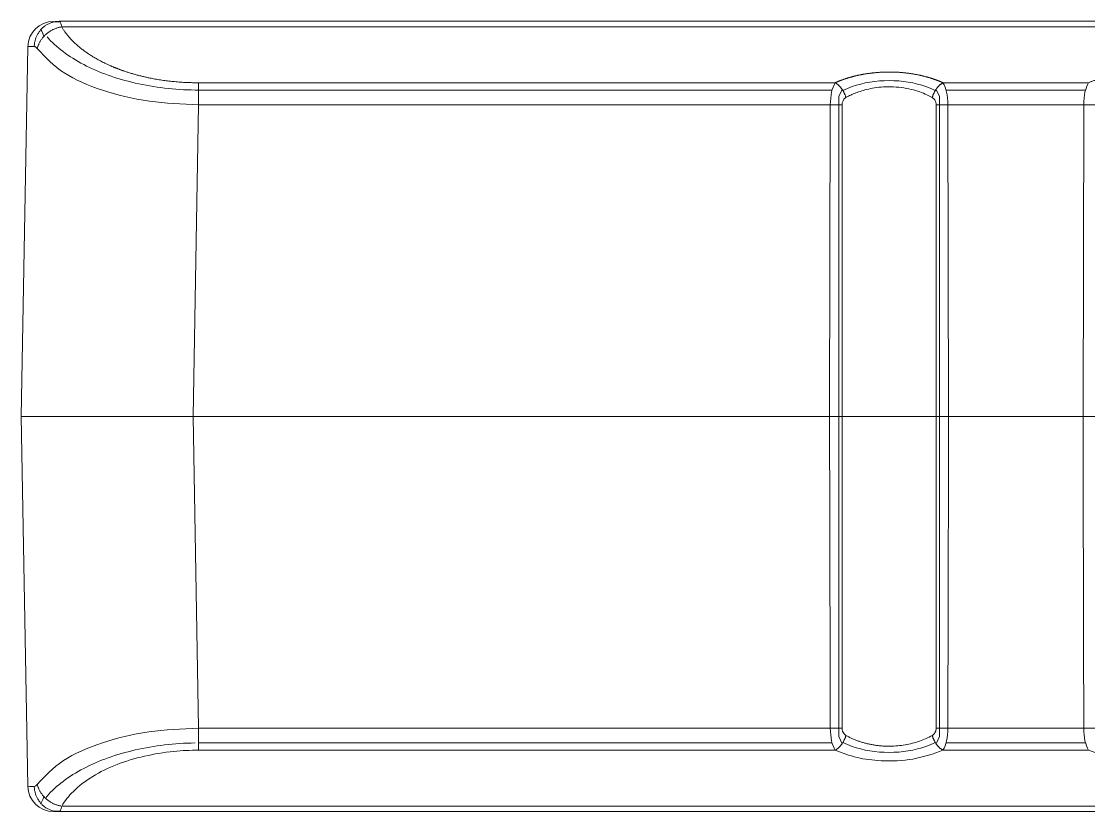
# Model space of a CAD drawing. Extents: x -778 to -614, y -2061 to -1833.
# Drawn here: x -743.9 to -731.42, y -1989.25 to -1980.01 of the extents above; entities that cross this region are included whole.
import ezdxf

# ---------------------------------------------------------------- set-up
doc = ezdxf.new("R2010")
doc.units = 0
doc.header["$MEASUREMENT"] = 0
doc.layers.add('3', color=7, linetype='Continuous')

msp = doc.modelspace()

# ---------------------------------------------------------------- linework, layer by layer
at = {"layer": '3', "color": 213, "linetype": 'Continuous', "lineweight": 0}
for p, q in [((-709.985, -1980.008), (-743.459, -1980.008)), ((-743.459, -1980.008), (-743.452, -1980.013)), ((-743.825, -1980.305), (-743.901, -1984.631)), ((-743.825, -1988.958), (-743.901, -1984.631)), ((-741.891, -1984.631), (-743.901, -1984.631)), ((-741.891, -1984.631), (-743.901, -1984.631)), ((-741.891, -1984.631), (-734.447, -1984.631)), ((-741.891, -1984.631), (-734.447, -1984.631)), ((-734.3, -1984.631), (-734.447, -1984.631)), ((-734.3, -1984.631), (-734.447, -1984.631)), ((-733.054, -1984.631), (-733.201, -1984.631)), ((-733.054, -1984.631), (-733.201, -1984.631)), ((-733.054, -1984.631), (-731.482, -1984.631)), ((-733.054, -1984.631), (-731.482, -1984.631)), ((-731.335, -1984.631), (-731.482, -1984.631)), ((-731.335, -1984.631), (-731.482, -1984.631)), ((-743.459, -1989.254), (-743.453, -1989.251)), ((-709.985, -1989.254), (-743.459, -1989.254))]:
    msp.add_line(p, q, dxfattribs=at)
at = {"layer": '3', "color": 18, "linetype": 'Continuous', "lineweight": 0}
for p, q in [((-709.985, -1980.074), (-743.429, -1980.074)), ((-741.827, -1980.727), (-734.381, -1980.727)), ((-741.824, -1980.812), (-734.418, -1980.812)), ((-734.339, -1980.888), (-734.3, -1980.804)), ((-733.201, -1980.804), (-733.162, -1980.888)), ((-733.12, -1980.727), (-731.416, -1980.727)), ((-733.083, -1980.812), (-731.453, -1980.812)), ((-734.34, -1984.631), (-734.339, -1980.888)), ((-733.162, -1980.888), (-733.161, -1984.631)), ((-741.827, -1980.985), (-741.891, -1984.631)), ((-741.827, -1980.985), (-734.438, -1980.985)), ((-734.447, -1984.631), (-734.438, -1980.985)), ((-733.063, -1980.985), (-733.054, -1984.631)), ((-733.063, -1980.985), (-731.473, -1980.985)), ((-731.482, -1984.631), (-731.473, -1980.985)), ((-741.827, -1988.278), (-741.891, -1984.631)), ((-734.339, -1988.374), (-734.34, -1984.631)), ((-733.161, -1984.631), (-733.161, -1988.374)), ((-741.827, -1988.278), (-734.438, -1988.278)), ((-733.063, -1988.278), (-731.473, -1988.278)), ((-734.418, -1988.451), (-741.824, -1988.451)), ((-734.339, -1988.374), (-734.3, -1988.459)), ((-733.201, -1988.459), (-733.161, -1988.374)), ((-731.453, -1988.451), (-733.083, -1988.451)), ((-741.827, -1988.535), (-734.381, -1988.535)), ((-733.12, -1988.535), (-731.416, -1988.535)), ((-709.985, -1989.189), (-743.429, -1989.189))]:
    msp.add_line(p, q, dxfattribs=at)
at = {"layer": '3', "color": 213, "linetype": 'Continuous', "lineweight": 0}
for points in [[(-743.459, -1980.008, 0), (-743.468, -1980.009, 0), (-743.477, -1980.009, 0), (-743.486, -1980.01, 0), (-743.495, -1980.011, 0), (-743.504, -1980.012, 0), (-743.513, -1980.014, 0), (-743.522, -1980.015, 0), (-743.53, -1980.018, 0), (-743.539, -1980.02, 0), (-743.548, -1980.023, 0), (-743.556, -1980.026, 0), (-743.565, -1980.029, 0), (-743.573, -1980.033, 0), (-743.581, -1980.036, 0), (-743.589, -1980.04, 0), (-743.597, -1980.045, 0), (-743.605, -1980.049, 0), (-743.613, -1980.054, 0), (-743.62, -1980.059, 0), (-743.628, -1980.064, 0), (-743.635, -1980.07, 0), (-743.642, -1980.076, 0), (-743.649, -1980.082, 0), (-743.656, -1980.088, 0), (-743.662, -1980.094, 0), (-743.668, -1980.101, 0), (-743.675, -1980.108, 0), (-743.681, -1980.115, 0), (-743.686, -1980.122, 0), (-743.692, -1980.13, 0), (-743.697, -1980.137, 0), (-743.702, -1980.145, 0), (-743.707, -1980.153, 0), (-743.711, -1980.161, 0), (-743.716, -1980.169, 0), (-743.72, -1980.177, 0), (-743.724, -1980.186, 0), (-743.727, -1980.194, 0), (-743.73, -1980.203, 0), (-743.734, -1980.212, 0), (-743.736, -1980.221, 0), (-743.739, -1980.23, 0), (-743.741, -1980.239, 0), (-743.743, -1980.248, 0), (-743.745, -1980.257, 0), (-743.746, -1980.266, 0), (-743.747, -1980.275, 0), (-743.748, -1980.285, 0), (-743.749, -1980.294, 0)], [(-743.429, -1980.074, 0), (-743.437, -1980.075, 0), (-743.445, -1980.076, 0), (-743.453, -1980.078, 0), (-743.461, -1980.08, 0), (-743.469, -1980.082, 0), (-743.477, -1980.084, 0), (-743.484, -1980.087, 0), (-743.492, -1980.089, 0), (-743.5, -1980.092, 0), (-743.508, -1980.095, 0), (-743.516, -1980.098, 0), (-743.523, -1980.102, 0), (-743.531, -1980.105, 0), (-743.538, -1980.109, 0), (-743.546, -1980.113, 0), (-743.553, -1980.117, 0), (-743.56, -1980.121, 0), (-743.567, -1980.126, 0), (-743.574, -1980.13, 0), (-743.581, -1980.135, 0), (-743.588, -1980.14, 0), (-743.594, -1980.145, 0), (-743.601, -1980.15, 0), (-743.607, -1980.155, 0), (-743.614, -1980.161, 0), (-743.62, -1980.167, 0), (-743.626, -1980.172, 0), (-743.631, -1980.178, 0), (-743.637, -1980.184, 0), (-743.643, -1980.19, 0), (-743.648, -1980.196, 0), (-743.653, -1980.203, 0), (-743.658, -1980.209, 0), (-743.663, -1980.216, 0), (-743.667, -1980.222, 0), (-743.672, -1980.229, 0), (-743.676, -1980.236, 0), (-743.68, -1980.243, 0), (-743.684, -1980.25, 0), (-743.688, -1980.257, 0), (-743.691, -1980.264, 0), (-743.695, -1980.271, 0), (-743.698, -1980.278, 0), (-743.7, -1980.285, 0), (-743.703, -1980.293, 0), (-743.706, -1980.3, 0), (-743.708, -1980.307, 0), (-743.71, -1980.315, 0), (-743.712, -1980.322, 0)], [(-734.255, -1980.9, 0), (-734.256, -1980.896, 0), (-734.257, -1980.891, 0), (-734.259, -1980.887, 0), (-734.26, -1980.883, 0), (-734.262, -1980.878, 0), (-734.264, -1980.874, 0), (-734.265, -1980.869, 0), (-734.267, -1980.865, 0), (-734.269, -1980.861, 0), (-734.271, -1980.856, 0), (-734.273, -1980.852, 0), (-734.275, -1980.848, 0), (-734.277, -1980.844, 0), (-734.279, -1980.84, 0), (-734.281, -1980.835, 0), (-734.283, -1980.831, 0), (-734.285, -1980.827, 0), (-734.288, -1980.823, 0), (-734.29, -1980.819, 0), (-734.292, -1980.815, 0), (-734.295, -1980.811, 0), (-734.297, -1980.807, 0), (-734.3, -1980.804, 0), (-734.303, -1980.8, 0), (-734.305, -1980.796, 0), (-734.308, -1980.793, 0), (-734.311, -1980.789, 0), (-734.313, -1980.786, 0), (-734.316, -1980.782, 0), (-734.319, -1980.779, 0), (-734.322, -1980.775, 0), (-734.325, -1980.772, 0), (-734.328, -1980.769, 0), (-734.331, -1980.766, 0), (-734.334, -1980.763, 0), (-734.337, -1980.76, 0), (-734.34, -1980.757, 0), (-734.343, -1980.754, 0), (-734.346, -1980.752, 0), (-734.349, -1980.749, 0), (-734.352, -1980.746, 0), (-734.355, -1980.744, 0), (-734.358, -1980.742, 0), (-734.362, -1980.739, 0), (-734.365, -1980.737, 0), (-734.368, -1980.735, 0), (-734.371, -1980.733, 0), (-734.374, -1980.731, 0), (-734.377, -1980.729, 0)], [(-733.12, -1980.727, 0), (-733.123, -1980.729, 0), (-733.126, -1980.731, 0), (-733.129, -1980.733, 0), (-733.133, -1980.735, 0), (-733.136, -1980.737, 0), (-733.139, -1980.739, 0), (-733.142, -1980.742, 0), (-733.145, -1980.744, 0), (-733.148, -1980.746, 0), (-733.152, -1980.749, 0), (-733.155, -1980.752, 0), (-733.158, -1980.754, 0), (-733.161, -1980.757, 0), (-733.164, -1980.76, 0), (-733.167, -1980.763, 0), (-733.17, -1980.766, 0), (-733.173, -1980.769, 0), (-733.176, -1980.772, 0), (-733.179, -1980.775, 0), (-733.181, -1980.779, 0), (-733.184, -1980.782, 0), (-733.187, -1980.786, 0), (-733.19, -1980.789, 0), (-733.193, -1980.793, 0), (-733.195, -1980.796, 0), (-733.198, -1980.8, 0), (-733.201, -1980.804, 0), (-733.203, -1980.807, 0), (-733.206, -1980.811, 0), (-733.208, -1980.815, 0), (-733.21, -1980.819, 0), (-733.213, -1980.823, 0), (-733.215, -1980.827, 0), (-733.217, -1980.831, 0), (-733.22, -1980.835, 0), (-733.222, -1980.84, 0), (-733.224, -1980.844, 0), (-733.226, -1980.848, 0), (-733.228, -1980.852, 0), (-733.23, -1980.856, 0), (-733.232, -1980.861, 0), (-733.234, -1980.865, 0), (-733.235, -1980.869, 0), (-733.237, -1980.874, 0), (-733.239, -1980.878, 0), (-733.24, -1980.883, 0), (-733.242, -1980.887, 0), (-733.243, -1980.891, 0), (-733.244, -1980.896, 0)], [(-734.381, -1988.535, 0), (-734.377, -1988.534, 0), (-734.374, -1988.532, 0), (-734.371, -1988.53, 0), (-734.368, -1988.528, 0), (-734.365, -1988.526, 0), (-734.362, -1988.524, 0), (-734.358, -1988.521, 0), (-734.355, -1988.519, 0), (-734.352, -1988.516, 0), (-734.349, -1988.514, 0), (-734.346, -1988.511, 0), (-734.343, -1988.509, 0), (-734.34, -1988.506, 0), (-734.337, -1988.503, 0), (-734.334, -1988.5, 0), (-734.331, -1988.497, 0), (-734.328, -1988.494, 0), (-734.325, -1988.491, 0), (-734.322, -1988.487, 0), (-734.319, -1988.484, 0), (-734.316, -1988.481, 0), (-734.313, -1988.477, 0), (-734.311, -1988.474, 0), (-734.308, -1988.47, 0), (-734.305, -1988.467, 0), (-734.303, -1988.463, 0), (-734.3, -1988.459, 0), (-734.297, -1988.455, 0), (-734.295, -1988.451, 0), (-734.292, -1988.448, 0), (-734.29, -1988.444, 0), (-734.288, -1988.44, 0), (-734.285, -1988.436, 0), (-734.283, -1988.432, 0), (-734.281, -1988.427, 0), (-734.279, -1988.423, 0), (-734.277, -1988.419, 0), (-734.275, -1988.415, 0), (-734.273, -1988.411, 0), (-734.271, -1988.406, 0), (-734.269, -1988.402, 0), (-734.267, -1988.398, 0), (-734.265, -1988.393, 0), (-734.264, -1988.389, 0), (-734.262, -1988.385, 0), (-734.26, -1988.38, 0), (-734.259, -1988.376, 0), (-734.257, -1988.371, 0), (-734.256, -1988.367, 0)], [(-733.246, -1988.363, 0), (-733.244, -1988.367, 0), (-733.243, -1988.371, 0), (-733.242, -1988.376, 0), (-733.24, -1988.38, 0), (-733.239, -1988.385, 0), (-733.237, -1988.389, 0), (-733.235, -1988.393, 0), (-733.234, -1988.398, 0), (-733.232, -1988.402, 0), (-733.23, -1988.406, 0), (-733.228, -1988.411, 0), (-733.226, -1988.415, 0), (-733.224, -1988.419, 0), (-733.222, -1988.423, 0), (-733.22, -1988.427, 0), (-733.217, -1988.432, 0), (-733.215, -1988.436, 0), (-733.213, -1988.44, 0), (-733.21, -1988.444, 0), (-733.208, -1988.448, 0), (-733.206, -1988.451, 0), (-733.203, -1988.455, 0), (-733.201, -1988.459, 0), (-733.198, -1988.463, 0), (-733.195, -1988.467, 0), (-733.193, -1988.47, 0), (-733.19, -1988.474, 0), (-733.187, -1988.477, 0), (-733.184, -1988.481, 0), (-733.181, -1988.484, 0), (-733.179, -1988.487, 0), (-733.176, -1988.491, 0), (-733.173, -1988.494, 0), (-733.17, -1988.497, 0), (-733.167, -1988.5, 0), (-733.164, -1988.503, 0), (-733.161, -1988.506, 0), (-733.158, -1988.509, 0), (-733.155, -1988.511, 0), (-733.152, -1988.514, 0), (-733.148, -1988.516, 0), (-733.145, -1988.519, 0), (-733.142, -1988.521, 0), (-733.139, -1988.524, 0), (-733.136, -1988.526, 0), (-733.133, -1988.528, 0), (-733.129, -1988.53, 0), (-733.126, -1988.532, 0), (-733.123, -1988.534, 0)], [(-743.749, -1988.959, 0), (-743.749, -1988.969, 0), (-743.748, -1988.978, 0), (-743.747, -1988.987, 0), (-743.746, -1988.997, 0), (-743.745, -1989.006, 0), (-743.743, -1989.015, 0), (-743.741, -1989.024, 0), (-743.739, -1989.033, 0), (-743.736, -1989.042, 0), (-743.734, -1989.051, 0), (-743.73, -1989.06, 0), (-743.727, -1989.068, 0), (-743.724, -1989.077, 0), (-743.72, -1989.085, 0), (-743.716, -1989.094, 0), (-743.711, -1989.102, 0), (-743.707, -1989.11, 0), (-743.702, -1989.118, 0), (-743.697, -1989.126, 0), (-743.692, -1989.133, 0), (-743.686, -1989.141, 0), (-743.681, -1989.148, 0), (-743.675, -1989.155, 0), (-743.668, -1989.162, 0), (-743.662, -1989.168, 0), (-743.656, -1989.175, 0), (-743.649, -1989.181, 0), (-743.642, -1989.187, 0), (-743.635, -1989.193, 0), (-743.628, -1989.198, 0), (-743.62, -1989.204, 0), (-743.613, -1989.209, 0), (-743.605, -1989.214, 0), (-743.597, -1989.218, 0), (-743.589, -1989.222, 0), (-743.581, -1989.226, 0), (-743.573, -1989.23, 0), (-743.565, -1989.234, 0), (-743.556, -1989.237, 0), (-743.548, -1989.24, 0), (-743.539, -1989.243, 0), (-743.53, -1989.245, 0), (-743.522, -1989.247, 0), (-743.513, -1989.249, 0), (-743.504, -1989.251, 0), (-743.495, -1989.252, 0), (-743.486, -1989.253, 0), (-743.477, -1989.254, 0), (-743.468, -1989.254, 0)], [(-743.713, -1988.934, 0), (-743.712, -1988.941, 0), (-743.71, -1988.948, 0), (-743.708, -1988.956, 0), (-743.706, -1988.963, 0), (-743.703, -1988.97, 0), (-743.7, -1988.977, 0), (-743.698, -1988.985, 0), (-743.695, -1988.992, 0), (-743.691, -1988.999, 0), (-743.688, -1989.006, 0), (-743.684, -1989.013, 0), (-743.68, -1989.02, 0), (-743.676, -1989.027, 0), (-743.672, -1989.034, 0), (-743.667, -1989.04, 0), (-743.663, -1989.047, 0), (-743.658, -1989.054, 0), (-743.653, -1989.06, 0), (-743.648, -1989.066, 0), (-743.643, -1989.073, 0), (-743.637, -1989.079, 0), (-743.631, -1989.085, 0), (-743.626, -1989.091, 0), (-743.62, -1989.096, 0), (-743.614, -1989.102, 0), (-743.607, -1989.107, 0), (-743.601, -1989.113, 0), (-743.594, -1989.118, 0), (-743.588, -1989.123, 0), (-743.581, -1989.128, 0), (-743.574, -1989.133, 0), (-743.567, -1989.137, 0), (-743.56, -1989.142, 0), (-743.553, -1989.146, 0), (-743.546, -1989.15, 0), (-743.538, -1989.154, 0), (-743.531, -1989.158, 0), (-743.523, -1989.161, 0), (-743.516, -1989.165, 0), (-743.508, -1989.168, 0), (-743.5, -1989.171, 0), (-743.492, -1989.174, 0), (-743.484, -1989.176, 0), (-743.477, -1989.179, 0), (-743.469, -1989.181, 0), (-743.461, -1989.183, 0), (-743.453, -1989.185, 0), (-743.445, -1989.187, 0), (-743.437, -1989.188, 0)]]:
    msp.add_polyline3d(points, dxfattribs=at)
at = {"layer": '3', "color": 18, "linetype": 'Continuous', "lineweight": 0}
for points in [[(-741.824, -1980.812, 0), (-741.869, -1980.812, 0), (-741.914, -1980.811, 0), (-741.959, -1980.81, 0), (-742.004, -1980.808, 0), (-742.048, -1980.805, 0), (-742.093, -1980.802, 0), (-742.137, -1980.798, 0), (-742.182, -1980.794, 0), (-742.226, -1980.789, 0), (-742.269, -1980.784, 0), (-742.313, -1980.778, 0), (-742.356, -1980.771, 0), (-742.399, -1980.764, 0), (-742.442, -1980.757, 0), (-742.485, -1980.748, 0), (-742.527, -1980.74, 0), (-742.568, -1980.73, 0), (-742.61, -1980.721, 0), (-742.651, -1980.71, 0), (-742.691, -1980.699, 0), (-742.731, -1980.688, 0), (-742.771, -1980.676, 0), (-742.81, -1980.664, 0), (-742.849, -1980.651, 0), (-742.887, -1980.638, 0), (-742.924, -1980.624, 0), (-742.962, -1980.609, 0), (-742.998, -1980.595, 0), (-743.034, -1980.579, 0), (-743.069, -1980.564, 0), (-743.104, -1980.547, 0), (-743.138, -1980.531, 0), (-743.171, -1980.514, 0), (-743.203, -1980.496, 0), (-743.235, -1980.478, 0), (-743.267, -1980.46, 0), (-743.297, -1980.441, 0), (-743.327, -1980.422, 0), (-743.356, -1980.403, 0), (-743.384, -1980.383, 0), (-743.411, -1980.363, 0), (-743.438, -1980.342, 0), (-743.464, -1980.322, 0), (-743.488, -1980.3, 0), (-743.513, -1980.279, 0), (-743.536, -1980.257, 0), (-743.558, -1980.235, 0), (-743.58, -1980.212, 0), (-743.6, -1980.19, 0)], [(-743.62, -1989.096, 0), (-743.6, -1989.073, 0), (-743.58, -1989.05, 0), (-743.558, -1989.028, 0), (-743.536, -1989.006, 0), (-743.513, -1988.984, 0), (-743.488, -1988.962, 0), (-743.464, -1988.941, 0), (-743.438, -1988.92, 0), (-743.411, -1988.9, 0), (-743.384, -1988.88, 0), (-743.356, -1988.86, 0), (-743.327, -1988.84, 0), (-743.297, -1988.821, 0), (-743.267, -1988.803, 0), (-743.235, -1988.784, 0), (-743.203, -1988.766, 0), (-743.171, -1988.749, 0), (-743.138, -1988.732, 0), (-743.104, -1988.715, 0), (-743.069, -1988.699, 0), (-743.034, -1988.683, 0), (-742.998, -1988.668, 0), (-742.962, -1988.653, 0), (-742.924, -1988.639, 0), (-742.887, -1988.625, 0), (-742.849, -1988.612, 0), (-742.81, -1988.599, 0), (-742.771, -1988.587, 0), (-742.731, -1988.575, 0), (-742.691, -1988.563, 0), (-742.651, -1988.553, 0), (-742.61, -1988.542, 0), (-742.568, -1988.532, 0), (-742.527, -1988.523, 0), (-742.485, -1988.514, 0), (-742.442, -1988.506, 0), (-742.399, -1988.499, 0), (-742.356, -1988.492, 0), (-742.313, -1988.485, 0), (-742.269, -1988.479, 0), (-742.226, -1988.474, 0), (-742.182, -1988.469, 0), (-742.137, -1988.465, 0), (-742.093, -1988.461, 0), (-742.048, -1988.458, 0), (-742.004, -1988.455, 0), (-741.959, -1988.453, 0), (-741.914, -1988.452, 0), (-741.869, -1988.451, 0)]]:
    msp.add_polyline3d(points, dxfattribs=at)
at = {"layer": '3', "color": 213, "linetype": 'Continuous', "lineweight": 0}
msp.add_arc((-743.524, -1980.31, 0), 0.301, 90, 178.9996, dxfattribs=at)
at = {"layer": '3', "color": 213, "linetype": 'Continuous', "lineweight": 0, "extrusion": (0, 0, -1)}
msp.add_arc((743.524, -1988.953, 0), 0.301, 270, 358.9996, dxfattribs=at)
at = {"layer": '3', "color": 213, "linetype": 'Continuous', "lineweight": 0}
for points in [[(-743.438, -1980.012), (-743.512, -1980.013)], [(-743.512, -1989.249), (-743.438, -1989.25)]]:
    msp.add_open_spline(points, degree=1, dxfattribs=at)
at = {"layer": '3', "color": 18, "linetype": 'Continuous', "lineweight": 0}
for points, degree, knots in [([(-743.453, -1980.013), (-743.449, -1980.016), (-743.442, -1980.026), (-743.434, -1980.055), (-743.429, -1980.074)], 3, [0, 0, 0, 0, 0.345146, 1, 1, 1, 1]), ([(-743.429, -1980.074), (-743.339, -1980.224), (-743.169, -1980.351), (-743.006, -1980.472), (-742.783, -1980.559), (-742.712, -1980.587), (-742.635, -1980.611), (-742.486, -1980.657), (-742.321, -1980.686), (-742.081, -1980.727), (-741.827, -1980.727)], 2, [0, 0, 0, 0.25, 0.25, 0.5, 0.5, 0.583333, 0.583333, 0.75, 0.75, 1, 1, 1]), ([(-743.749, -1980.303), (-743.744, -1980.304), (-743.74, -1980.305), (-743.736, -1980.307), (-743.732, -1980.309), (-743.728, -1980.312), (-743.722, -1980.318), (-743.719, -1980.322), (-743.716, -1980.325), (-743.713, -1980.329)], 3, [0, 0, 0, 0, 0.076069, 0.247643, 0.418779, 0.590863, 0.763745, 0.937752, 1, 1, 1, 1]), ([(-743.713, -1980.329), (-743.621, -1980.428), (-743.449, -1980.614), (-742.974, -1980.823), (-742.427, -1980.959), (-742.023, -1980.976), (-741.827, -1980.985)], 3, [0, 0, 0, 0, 0.28494, 0.53161, 0.773703, 1, 1, 1, 1]), ([(-734.381, -1980.727), (-734.285, -1980.683), (-734.172, -1980.654), (-734.101, -1980.635), (-734.025, -1980.623), (-733.937, -1980.609), (-733.844, -1980.604), (-733.738, -1980.598), (-733.631, -1980.605), (-733.524, -1980.613), (-733.421, -1980.633), (-733.332, -1980.65), (-733.249, -1980.677), (-733.182, -1980.699), (-733.12, -1980.727)], 2, [0, 0, 0, 0.25, 0.25, 0.375, 0.375, 0.5, 0.5, 0.625, 0.625, 0.75, 0.75, 0.875, 0.875, 1, 1, 1]), ([(-734.29, -1980.818), (-734.256, -1980.801), (-734.099, -1980.734), (-733.75, -1980.677), (-733.402, -1980.734), (-733.244, -1980.801), (-733.21, -1980.818)], 3, [0, 0, 0, 0, 0.11626, 0.5, 0.88374, 1, 1, 1, 1]), ([(-731.416, -1980.727), (-731.284, -1980.667), (-731.123, -1980.634), (-731.024, -1980.614), (-730.919, -1980.606), (-730.812, -1980.598), (-730.705, -1980.603), (-730.61, -1980.607), (-730.517, -1980.622), (-730.44, -1980.634), (-730.367, -1980.653), (-730.253, -1980.683), (-730.155, -1980.727)], 2, [0, 0, 0, 0.25, 0.25, 0.375, 0.375, 0.5, 0.5, 0.625, 0.625, 0.75, 0.75, 1, 1, 1]), ([(-734.438, -1980.985), (-734.435, -1980.932), (-734.43, -1980.823), (-734.397, -1980.76), (-734.381, -1980.727)], 3, [0, 0, 0, 0, 0.488911, 1, 1, 1, 1]), ([(-734.255, -1980.9), (-734.245, -1980.895), (-734.219, -1980.88), (-734.17, -1980.857), (-734.106, -1980.832), (-734.03, -1980.809), (-733.942, -1980.789), (-733.84, -1980.776), (-733.726, -1980.772), (-733.607, -1980.781), (-733.493, -1980.802), (-733.393, -1980.832), (-733.312, -1980.865), (-733.266, -1980.889), (-733.246, -1980.9)], 3, [0, 0, 0, 0, 0.034938, 0.096869, 0.165044, 0.240421, 0.324011, 0.416873, 0.51942, 0.629533, 0.737255, 0.836207, 0.925706, 1, 1, 1, 1]), ([(-733.12, -1980.727), (-733.103, -1980.76), (-733.071, -1980.823), (-733.065, -1980.932), (-733.063, -1980.985)], 3, [0, 0, 0, 0, 0.511088, 1, 1, 1, 1]), ([(-731.473, -1980.985), (-731.471, -1980.932), (-731.465, -1980.823), (-731.433, -1980.76), (-731.416, -1980.727)], 3, [0, 0, 0, 0, 0.488911, 1, 1, 1, 1]), ([(-734.3, -1980.985), (-734.3, -1980.981), (-734.3, -1980.976), (-734.298, -1980.962), (-734.293, -1980.945), (-734.285, -1980.927), (-734.272, -1980.912), (-734.261, -1980.904), (-734.255, -1980.9)], 3, [0, 0, 0, 0, 0.059617, 0.213506, 0.384041, 0.573796, 0.783898, 1, 1, 1, 1]), ([(-733.246, -1980.9), (-733.24, -1980.904), (-733.229, -1980.912), (-733.216, -1980.927), (-733.207, -1980.945), (-733.202, -1980.962), (-733.2, -1980.976), (-733.2, -1980.981), (-733.2, -1980.985)], 3, [0, 0, 0, 0, 0.216102, 0.426204, 0.615959, 0.786494, 0.940383, 1, 1, 1, 1]), ([(-743.713, -1988.934), (-743.625, -1988.838), (-743.454, -1988.653), (-742.983, -1988.442), (-742.429, -1988.305), (-742.025, -1988.287), (-741.827, -1988.278)], 3, [0, 0, 0, 0, 0.27538, 0.531615, 0.771069, 1, 1, 1, 1]), ([(-734.438, -1988.278), (-734.435, -1988.331), (-734.43, -1988.439), (-734.397, -1988.503), (-734.381, -1988.535)], 3, [0, 0, 0, 0, 0.488909, 1, 1, 1, 1]), ([(-734.3, -1988.277), (-734.3, -1988.282), (-734.3, -1988.293), (-734.297, -1988.308), (-734.29, -1988.326), (-734.277, -1988.347), (-734.262, -1988.357), (-734.255, -1988.363)], 3, [0, 0, 0, 0, 0.140901, 0.280614, 0.423759, 0.701781, 1, 1, 1, 1]), ([(-733.246, -1988.363), (-733.242, -1988.36), (-733.234, -1988.355), (-733.224, -1988.346), (-733.216, -1988.334), (-733.208, -1988.32), (-733.201, -1988.3), (-733.2, -1988.285), (-733.2, -1988.277)], 3, [0, 0, 0, 0, 0.153364, 0.29868, 0.438929, 0.57736, 0.789929, 1, 1, 1, 1]), ([(-733.12, -1988.535), (-733.103, -1988.503), (-733.071, -1988.439), (-733.065, -1988.331), (-733.063, -1988.278)], 3, [0, 0, 0, 0, 0.511089, 1, 1, 1, 1]), ([(-731.473, -1988.278), (-731.471, -1988.331), (-731.465, -1988.439), (-731.433, -1988.503), (-731.416, -1988.535)], 3, [0, 0, 0, 0, 0.488909, 1, 1, 1, 1]), ([(-733.21, -1988.445), (-733.244, -1988.462), (-733.401, -1988.529), (-733.75, -1988.586), (-734.099, -1988.529), (-734.257, -1988.462), (-734.291, -1988.445)], 3, [0, 0, 0, 0, 0.116554, 0.5, 0.883447, 1, 1, 1, 1]), ([(-734.255, -1988.363), (-734.244, -1988.369), (-734.221, -1988.381), (-734.186, -1988.398), (-734.149, -1988.414), (-734.111, -1988.428), (-734.072, -1988.441), (-734.033, -1988.452), (-733.992, -1988.462), (-733.951, -1988.471), (-733.91, -1988.477), (-733.868, -1988.483), (-733.81, -1988.488), (-733.737, -1988.49), (-733.649, -1988.485), (-733.562, -1988.474), (-733.477, -1988.456), (-733.395, -1988.431), (-733.316, -1988.4), (-733.269, -1988.375), (-733.246, -1988.363)], 3, [0, 0, 0, 0, 0.041427, 0.082367, 0.122838, 0.162871, 0.202496, 0.241746, 0.280653, 0.319252, 0.357582, 0.395684, 0.433604, 0.511382, 0.589492, 0.668441, 0.748643, 0.83044, 0.914134, 1, 1, 1, 1]), ([(-743.429, -1989.189), (-743.393, -1989.13), (-743.296, -1989.007), (-743.081, -1988.84), (-742.796, -1988.699), (-742.471, -1988.6), (-742.142, -1988.546), (-741.924, -1988.535), (-741.827, -1988.535)], 3, [0, 0, 0, 0, 0.167419, 0.356745, 0.535882, 0.705775, 0.868628, 1, 1, 1, 1]), ([(-734.381, -1988.535), (-734.298, -1988.567), (-734.139, -1988.628), (-733.818, -1988.67), (-733.446, -1988.653), (-733.232, -1988.576), (-733.12, -1988.535)], 3, [0, 0, 0, 0, 0.224349, 0.433305, 0.704252, 1, 1, 1, 1]), ([(-731.416, -1988.535), (-731.28, -1988.583), (-731.064, -1988.657), (-730.7, -1988.667), (-730.404, -1988.63), (-730.24, -1988.568), (-730.155, -1988.535)], 3, [0, 0, 0, 0, 0.35213, 0.556842, 0.768359, 1, 1, 1, 1]), ([(-743.825, -1988.958), (-743.795, -1988.959), (-743.782, -1988.959), (-743.767, -1988.959), (-743.755, -1988.959), (-743.749, -1988.959)], 3, [0, 0, 0, 0, 0.756493, 0.878787, 1, 1, 1, 1]), ([(-743.749, -1988.959), (-743.743, -1988.958), (-743.732, -1988.956), (-743.719, -1988.941), (-743.713, -1988.934)], 3, [0, 0, 0, 0, 0.50064, 1, 1, 1, 1]), ([(-743.636, -1989.08), (-743.637, -1989.085), (-743.639, -1989.089), (-743.641, -1989.094), (-743.65, -1989.118), (-743.661, -1989.14), (-743.671, -1989.159)], 3, [0, 0, 0, 0, 0.15459, 0.15459, 0.15459, 1, 1, 1, 1]), ([(-743.453, -1989.251), (-743.45, -1989.248), (-743.442, -1989.238), (-743.434, -1989.208), (-743.429, -1989.189)], 3, [0, 0, 0, 0, 0.372359, 1, 1, 1, 1])]:
    msp.add_open_spline(points, degree=degree, knots=knots, dxfattribs=at)
for points in [[(-743.671, -1980.104), (-743.659, -1980.127), (-743.647, -1980.153), (-743.636, -1980.182)], [(-743.825, -1980.307), (-743.828, -1980.301), (-743.8, -1980.304), (-743.749, -1980.303)], [(-741.827, -1980.727), (-741.827, -1980.779), (-741.827, -1980.88), (-741.827, -1980.985)], [(-734.3, -1984.631), (-734.3, -1983.416), (-734.3, -1982.201), (-734.3, -1980.986)], [(-733.2, -1980.986), (-733.2, -1982.201), (-733.2, -1983.416), (-733.201, -1984.631)], [(-733.063, -1980.985), (-733.113, -1980.985), (-733.163, -1980.985), (-733.2, -1980.986)], [(-734.447, -1984.631), (-734.444, -1985.847), (-734.441, -1987.063), (-734.438, -1988.278)], [(-734.3, -1984.631), (-734.3, -1985.847), (-734.3, -1987.062), (-734.3, -1988.277)], [(-733.2, -1988.277), (-733.2, -1987.062), (-733.2, -1985.847), (-733.201, -1984.631)], [(-733.063, -1988.278), (-733.06, -1987.063), (-733.057, -1985.847), (-733.054, -1984.631)], [(-731.482, -1984.631), (-731.479, -1985.847), (-731.476, -1987.063), (-731.473, -1988.278)], [(-734.438, -1988.278), (-734.387, -1988.278), (-734.337, -1988.278), (-734.3, -1988.277)], [(-731.473, -1988.278), (-731.423, -1988.278), (-731.373, -1988.278), (-731.336, -1988.277)]]:
    msp.add_open_spline(points, degree=3, dxfattribs=at)
for points, weights in [([(-734.438, -1980.985), (-734.386, -1980.985), (-734.338, -1980.985), (-734.3, -1980.986)], [1.00725542109, 0.985369187554, 1.01299840038, 1.09014305958]), ([(-731.473, -1980.985), (-731.421, -1980.985), (-731.373, -1980.985), (-731.336, -1980.986)], [1.00725542132, 0.985369186756, 1.01299840162, 1.09014306593]), ([(-741.827, -1988.535), (-741.827, -1988.482), (-741.827, -1988.389), (-741.827, -1988.278)], [1.13075930961, 1.00163956505, 0.968145373756, 1.03027673574]), ([(-733.063, -1988.278), (-733.115, -1988.278), (-733.163, -1988.278), (-733.2, -1988.277)], [1.00250206044, 0.989535747791, 1.02696547905, 1.11479125421])]:
    msp.add_rational_spline(points, weights, degree=3, dxfattribs=at)
at = {"layer": '3', "color": 213, "linetype": 'Continuous', "lineweight": 0}
for points, degree, knots in [([(-733.201, -1984.631), (-733.235, -1984.631), (-733.39, -1984.631), (-733.75, -1984.631), (-734.11, -1984.631), (-734.266, -1984.631), (-734.3, -1984.631)], 3, [0, 0, 0, 0, 0.121771, 0.5, 0.878229, 1, 1, 1, 1]), ([(-733.201, -1984.631), (-733.307, -1984.631), (-733.451, -1984.631), (-733.521, -1984.631), (-733.597, -1984.631), (-733.673, -1984.631), (-733.75, -1984.631), (-733.826, -1984.631), (-733.903, -1984.631), (-733.978, -1984.631), (-734.05, -1984.631), (-734.193, -1984.631), (-734.3, -1984.631)], 2, [0, 0, 0, 0.25, 0.25, 0.375, 0.375, 0.5, 0.5, 0.625, 0.625, 0.75, 0.75, 1, 1, 1])]:
    msp.add_open_spline(points, degree=degree, knots=knots, dxfattribs=at)
msp.add_rational_spline([(-743.522, -1989.254), (-743.528, -1989.254), (-743.502, -1989.254), (-743.459, -1989.254)], [1, 0.993670635364, 0.993670635364, 1], degree=3, dxfattribs=at)

doc.saveas('drawing.dxf')
